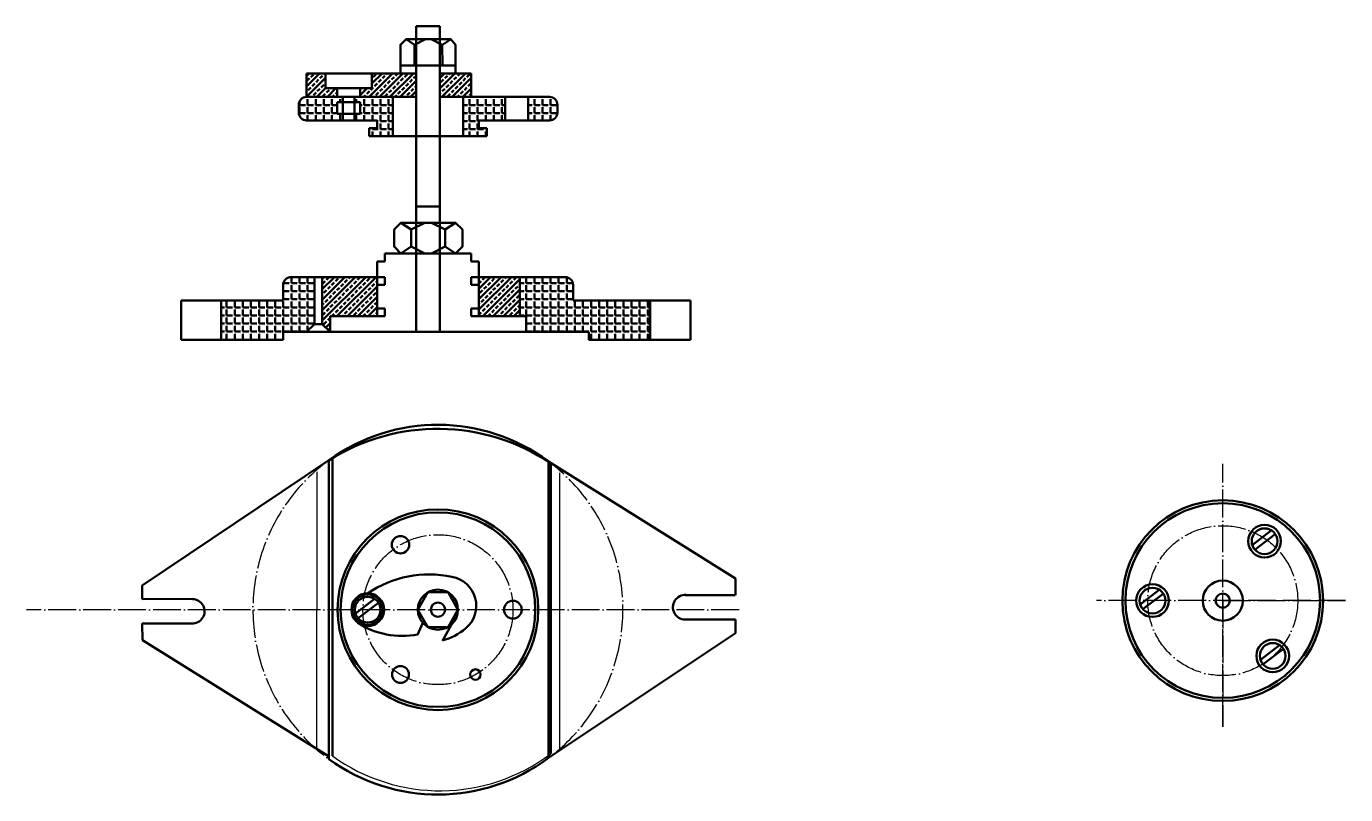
# Model space of a CAD drawing. Header units: millimetres. Extents: x -508 to 630, y -393 to 270.
import ezdxf

# ---------------------------------------------------------------- set-up
doc = ezdxf.new("R2010")
doc.units = ezdxf.units.MM
doc.linetypes.add('ACAD_ISO04W100', pattern=[30, 24, -3, 0, -3])
for name, color, linetype, lineweight in [('Основная сплошная', 7, 'Continuous', 50), ('Основная толстая', 7, 'Continuous', 50), ('Тонкая сплошная', 2, 'Continuous', 25), ('Штриховка', 1, 'Continuous', 25), ('Штрихпунктирная линия', 6, 'ACAD_ISO04W100', 25)]:
    doc.layers.add(name, color=color, linetype=linetype, lineweight=lineweight)
pattern_1 = [(0, (0, 0), (0, 6.985), [5.08, -1.905]), (90, (0, 0), (-6.985, 4e-16), [5.08, -1.905])]

msp = doc.modelspace()

# ---------------------------------------------------------------- hatches: boundary and pattern name
at = {"layer": 'Основная сплошная'}
h = msp.add_hatch(dxfattribs=at)
h.set_pattern_fill('ANSI33', color=1)
h.paths.add_polyline_path([(-124.3, 229.9), (-151.4, 229.9), (-151.4, 209.6), (-131.1, 209.6), (-124.3, 209.6)])
h.paths.add_polyline_path([(-171.7, 229.9), (-210, 229.9), (-210, 217), (-220, 217), (-220, 209.6), (-205.5, 209.6), (-191.9, 209.6), (-171.7, 209.6)])
h.paths.add_polyline_path([(-250, 229.9), (-266.3, 229.9), (-266.3, 209.6), (-240, 209.6), (-240, 217), (-250, 217)])
h = msp.add_hatch(dxfattribs=at)
h.set_pattern_fill('ANGLE', color=1)
h.set_pattern_definition(pattern_1)
h.paths.add_polyline_path([(-240, 205), (-235, 205), (-235, 209.6), (-266.3, 209.6, 0.414214), (-273.1, 202.8), (-273.1, 196.1, 0.414214), (-266.3, 189.3), (-235, 189.3), (-235, 195), (-240, 195)])
h.paths.add_polyline_path([(-191.9, 209.6), (-205.5, 209.6), (-225, 209.6), (-225, 205), (-220, 205), (-220, 195), (-225, 195), (-225, 189.3), (-205.5, 189.3), (-205.5, 182.6), (-212.2, 182.6), (-212.2, 175.8), (-205.5, 175.8), (-191.9, 175.8)])
h.paths.add_polyline_path([(-49.9, 202.8, 0.414214), (-56.7, 209.6), (-75.1, 209.6), (-75.1, 189.3), (-56.7, 189.3, 0.414214), (-49.9, 196.1)])
h.paths.add_polyline_path([(-95, 209.6), (-117.6, 209.6), (-131.1, 209.6), (-131.1, 175.8), (-117.6, 175.8), (-110.8, 175.8), (-110.8, 182.6), (-117.6, 182.6), (-117.6, 189.3), (-95, 189.3)])
h = msp.add_hatch(dxfattribs=at)
h.set_pattern_fill('ANGLE', color=1)
h.set_pattern_definition(pattern_1)
h.paths.add_polyline_path([(-259.6, 54.1), (-279.8, 54.1, 0.414214), (-286.6, 47.3), (-286.6, 33.8), (-340, 33.8), (-340, 0), (-286.6, 0), (-286.6, 6.8), (-266.3, 6.8), (-259.6, 13.5)])
h.paths.add_polyline_path([(30, 33.8), (-36.4, 33.8), (-36.4, 47.3, 0.414214), (-43.2, 54.1), (-82.3, 54.1), (-82.3, 20.3), (-77, 20.3), (-77, 6.8), (-22.9, 6.8), (-22.9, 0), (30, 0)])
h = msp.add_hatch(dxfattribs=at)
h.set_pattern_fill('ANSI33', color=1)
h.paths.add_polyline_path([(-205.5, 54.1), (-252.8, 54.1), (-252.8, 13.5), (-246, 6.8), (-246, 20.3), (-205.5, 20.3)])
h = msp.add_hatch(dxfattribs=at)
h.set_pattern_fill('ANSI33', color=1)
h.paths.add_polyline_path([(-82.3, 54.1), (-117.6, 54.1), (-117.6, 20.3), (-82.3, 20.3)])

# ---------------------------------------------------------------- linework, layer by layer
for p, q in [((-171.7, 270.5), (-171.7, 6.8)), ((-171.7, 270.5), (-151.4, 270.5)), ((-151.4, 270.5), (-151.4, 6.8)), ((-173.3, 236.6), (-173.2, 254.6)), ((-168.4, 259.4), (-154, 259.4)), ((-149.2, 254.6), (-142, 259.4)), ((-266.3, 209.6), (-266.3, 229.9)), ((-266.3, 229.9), (-171.7, 229.9)), ((-250, 217), (-250, 229.9)), ((-210, 217), (-210, 229.9)), ((-137.8, 236.7), (-185.2, 236.7)), ((-185.2, 236.7), (-185.2, 229.9)), ((-124.3, 229.9), (-151.4, 229.9)), ((-137.8, 229.9), (-137.8, 236.7)), ((-124.3, 209.6), (-124.3, 229.9)), ((-210, 217), (-250, 217)), ((-220, 217), (-240, 217)), ((-240, 217), (-240, 209.6)), ((-220, 217), (-220, 209.6)), ((-205.5, 209.6), (-266.3, 209.6)), ((-240, 195), (-240, 205)), ((-240, 205), (-220, 205)), ((-235, 189.3), (-235, 209.6)), ((-225, 189.3), (-225, 209.6)), ((-220, 205), (-220, 195)), ((-205.5, 209.6), (-191.9, 209.6)), ((-191.9, 175.8), (-191.9, 209.6)), ((-191.9, 209.6), (-171.7, 209.6)), ((-131.1, 209.6), (-151.4, 209.6)), ((-131.1, 175.8), (-131.1, 209.6)), ((-117.6, 209.6), (-131.1, 209.6)), ((-117.6, 209.6), (-56.7, 209.6)), ((-95, 189.3), (-95, 209.6)), ((-75.1, 189.4), (-75.1, 209.7)), ((-273.1, 196.1), (-273.1, 202.8)), ((-220, 195), (-240, 195)), ((-49.9, 202.8), (-49.9, 196.1)), ((-205.5, 189.3), (-266.3, 189.3)), ((-212.2, 175.8), (-212.2, 182.6)), ((-212.2, 182.6), (-205.5, 182.6)), ((-205.5, 182.6), (-205.5, 189.3)), ((-117.6, 189.3), (-56.7, 189.3)), ((-117.6, 182.6), (-117.6, 189.3)), ((-110.8, 182.6), (-117.6, 182.6)), ((-110.8, 175.8), (-110.8, 182.6)), ((-212.2, 175.8), (-205.5, 175.8)), ((-117.6, 175.8), (-205.5, 175.8)), ((-110.8, 175.8), (-117.6, 175.8)), ((-171.7, 114.9), (-151.4, 114.9)), ((-198.7, 74.4), (-198.7, 67.6)), ((-198.7, 74.4), (-144.6, 74.4)), ((-124.3, 74.4), (-151.4, 74.4)), ((-124.3, 74.4), (-124.3, 67.6)), ((-205.5, 67.6), (-205.5, 54.1)), ((-198.7, 67.6), (-205.5, 67.6)), ((-124.3, 67.6), (-117.6, 67.6)), ((-117.6, 67.6), (-117.6, 54.1)), ((-286.6, 33.8), (-286.6, 47.3)), ((-279.8, 54.1), (-198.7, 54.1)), ((-259.6, 13.5), (-259.6, 54.1)), ((-252.8, 13.5), (-252.8, 54.1)), ((-205.5, 54.1), (-205.5, 20.3)), ((-198.7, 47.3), (-205.5, 47.3)), ((-198.7, 54.1), (-198.7, 47.3)), ((-43.2, 54.1), (-124.3, 54.1)), ((-124.3, 54.1), (-124.3, 47.3)), ((-124.3, 47.3), (-117.6, 47.3)), ((-117.6, 54.1), (-117.6, 20.3)), ((-82.3, 20), (-82.3, 54)), ((-36.4, 33.8), (-36.4, 47.3)), ((-374.5, 0), (-374.5, 33.8)), ((-374.5, 33.8), (-286.6, 33.8)), ((-340, 0), (-340, 34)), ((-198.7, 27), (-205.5, 27)), ((-198.7, 20.3), (-198.7, 27)), ((-124.3, 20.3), (-124.3, 27)), ((-124.3, 27), (-117.6, 27)), ((65, 33.8), (-36.4, 33.8)), ((30, 0), (30, 33.8)), ((65, 0), (65, 33.8)), ((-266.3, 6.8), (-259.6, 13.5)), ((-252.8, 13.5), (-259.6, 13.5)), ((-246, 6.8), (-252.8, 13.5)), ((-205.5, 20.3), (-246, 20.3)), ((-246, 20.3), (-246, 6.8)), ((-205.5, 20.3), (-198.7, 20.3)), ((-117.6, 20.3), (-124.3, 20.3)), ((-117.6, 20.3), (-77, 20.3)), ((-77, 20.3), (-77, 6.8)), ((-374.5, 0), (-286.6, 0)), ((-286.6, 0), (-286.6, 6.8)), ((-286.6, 6.8), (-22.9, 6.8)), ((-246, 6.8), (-266.3, 6.8)), ((-22.9, 6.8), (-22.9, 0)), ((-22.9, 0), (65, 0)), ((-244, -359.1), (-243.9, -102)), ((-408.1, -212), (-247.1, -104.1)), ((-247.1, -362), (-247.1, -104.1)), ((-57.6, -361), (-57.7, -105)), ((-57.7, -105), (103.6, -206.1)), ((-55.7, -357.2), (-55.7, -106.6)), ((549.5, -177.3), (565.9, -164.7)), ((552, -181.1), (569.3, -167.9)), ((-408.1, -223.8), (-408.1, -212)), ((103.6, -220.4), (103.6, -206.1)), ((452.7, -228.6), (469.1, -216)), ((-364.8, -223.7), (-408.1, -223.8)), ((-224.3, -236.5), (-207.9, -223.9)), ((-221.8, -240.3), (-204.4, -227.1)), ((103.5, -220.4), (60.3, -220.4)), ((455.3, -232.4), (472.6, -219.2)), ((-408.1, -245), (-364.8, -244.9)), ((-408.1, -245), (-408, -259.3)), ((-166.1, -244.3), (-170.5, -254.6)), ((-149.2, -259.8), (-141.4, -245.8)), ((60.3, -241.6), (103.6, -241.6)), ((103.6, -241.6), (103.6, -253.4)), ((-246.6, -360.1), (-408, -259.3)), ((103.6, -253.4), (-57.6, -361)), ((556.5, -276.3), (572.9, -263.7)), ((559, -280.1), (576.3, -266.9))]:
    msp.add_line(p, q, dxfattribs=at)
for points in [[(-185.2, 236.6), (-185.3, 254.6), (-180.5, 259.4), (-173.2, 254.6), (-163.6, 259.4)], [(-180.5, 259.4), (-142, 259.4), (-137.9, 254.6), (-137.9, 236.5)], [(-149.2, 236.7), (-149.3, 254.6), (-158.8, 259.4)]]:
    msp.add_lwpolyline(points, dxfattribs=at)
msp.add_lwpolyline([(-161.7, -218), (-170.3, -233), (-161.7, -248), (-144.3, -248), (-135.7, -233), (-144.3, -218)], close=True, dxfattribs=at)
for centre, radius in [((-153, -233), 86.6), ((524, -225.2), 86.6), ((524, -225.2), 84), ((-153, -233), 84), ((-185.3, -177), 7.5), ((560.1, -173.9), 14.1), ((560.1, -173.9), 11.1), ((-153, -233), 17.3), ((463.4, -225.2), 14.1), ((463.4, -225.2), 11.1), ((524, -225.2), 17.3), ((-213.6, -233), 14.1), ((-213.6, -233), 13), ((-213.6, -233), 11.1), ((-153, -233), 6.12), ((-88.3, -233), 7.68), ((524, -225.2), 6.12), ((567.1, -272.9), 14.1), ((567.1, -272.9), 11.1), ((-185.3, -289), 7.29), ((-120.7, -289), 4.53)]:
    msp.add_circle(centre, radius, dxfattribs=at)
for centre, radius, start, end in [((-266.3, 202.8), 6.76, 90, 180), ((-56.7, 202.8), 6.76, 0, 90), ((-266.3, 196.1), 6.76, 180, 270), ((-56.7, 196.1), 6.76, 270, 0), ((-279.8, 47.3), 6.76, 90, 180), ((-43.2, 47.3), 6.76, 0, 90), ((-153, -233), 159.6, 53.3481, 126.117), ((-153.3, -251.7), 174.8, 56.0704, 122.4394), ((-161, -295.5), 92.9, 77.5584, 124.5393), ((-145.2, -229.6), 25.3, 309.7223, 80.373), ((-364.9, -234.4), 10.6, 266.11, 89.6427), ((60.3, -230.9), 10.6, 86.0241, 269.5568), ((-184, -184.7), 70.9, 237.3208, 280.9204), ((-164.4, -206.6), 55.3, 286.0386, 309.8138), ((-153, -233), 159.6, 233.8807, 306.6873)]:
    msp.add_arc(centre, radius, start, end, dxfattribs=at)
at = {"layer": 'Основная толстая'}
for p, q in [((-176.2, 80.4), (-176.2, 95.1)), ((-170.3, 101), (-152.6, 101)), ((-146.7, 95.1), (-137.8, 101)), ((-158.5, 74.5), (-146.7, 80.4))]:
    msp.add_line(p, q, dxfattribs=at)
for points in [[(-164.4, 74.5), (-176.2, 80.4), (-185, 74.5), (-190.9, 80.4), (-190.9, 95.1), (-185, 101), (-176.2, 95.1), (-164.4, 101)], [(-185, 101), (-137.8, 101), (-131.9, 95.1), (-131.9, 80.4), (-137.8, 74.5), (-146.7, 80.4), (-146.7, 95.1), (-158.5, 101)]]:
    msp.add_lwpolyline(points, dxfattribs=at)
at = {"layer": 'Тонкая сплошная'}
msp.add_arc((-151.1, -231), 158.3, 234.0656, 307.0747, dxfattribs=at)
at = {"layer": 'Штриховка'}
for p, q in [((-257.6, -113.9), (-257.7, -353.1)), ((-48.2, -114.9), (-48.2, -354.1))]:
    msp.add_line(p, q, dxfattribs=at)
at = {"layer": 'Штрихпунктирная линия'}
for p, q in [((524, -334), (524, -107)), ((630, -225.2), (415, -225.2)), ((524, -225.2), (524, -334)), ((524, -225.2), (630, -225.2)), ((106.8, -233), (-508, -233))]:
    msp.add_line(p, q, dxfattribs=at)
for centre in [(-153, -233), (524, -225.2)]:
    msp.add_circle(centre, 64.7, dxfattribs=at)
msp.add_arc((-153, -233), 159.6, 126.117, 53.3481, dxfattribs=at)

doc.saveas('drawing.dxf')
